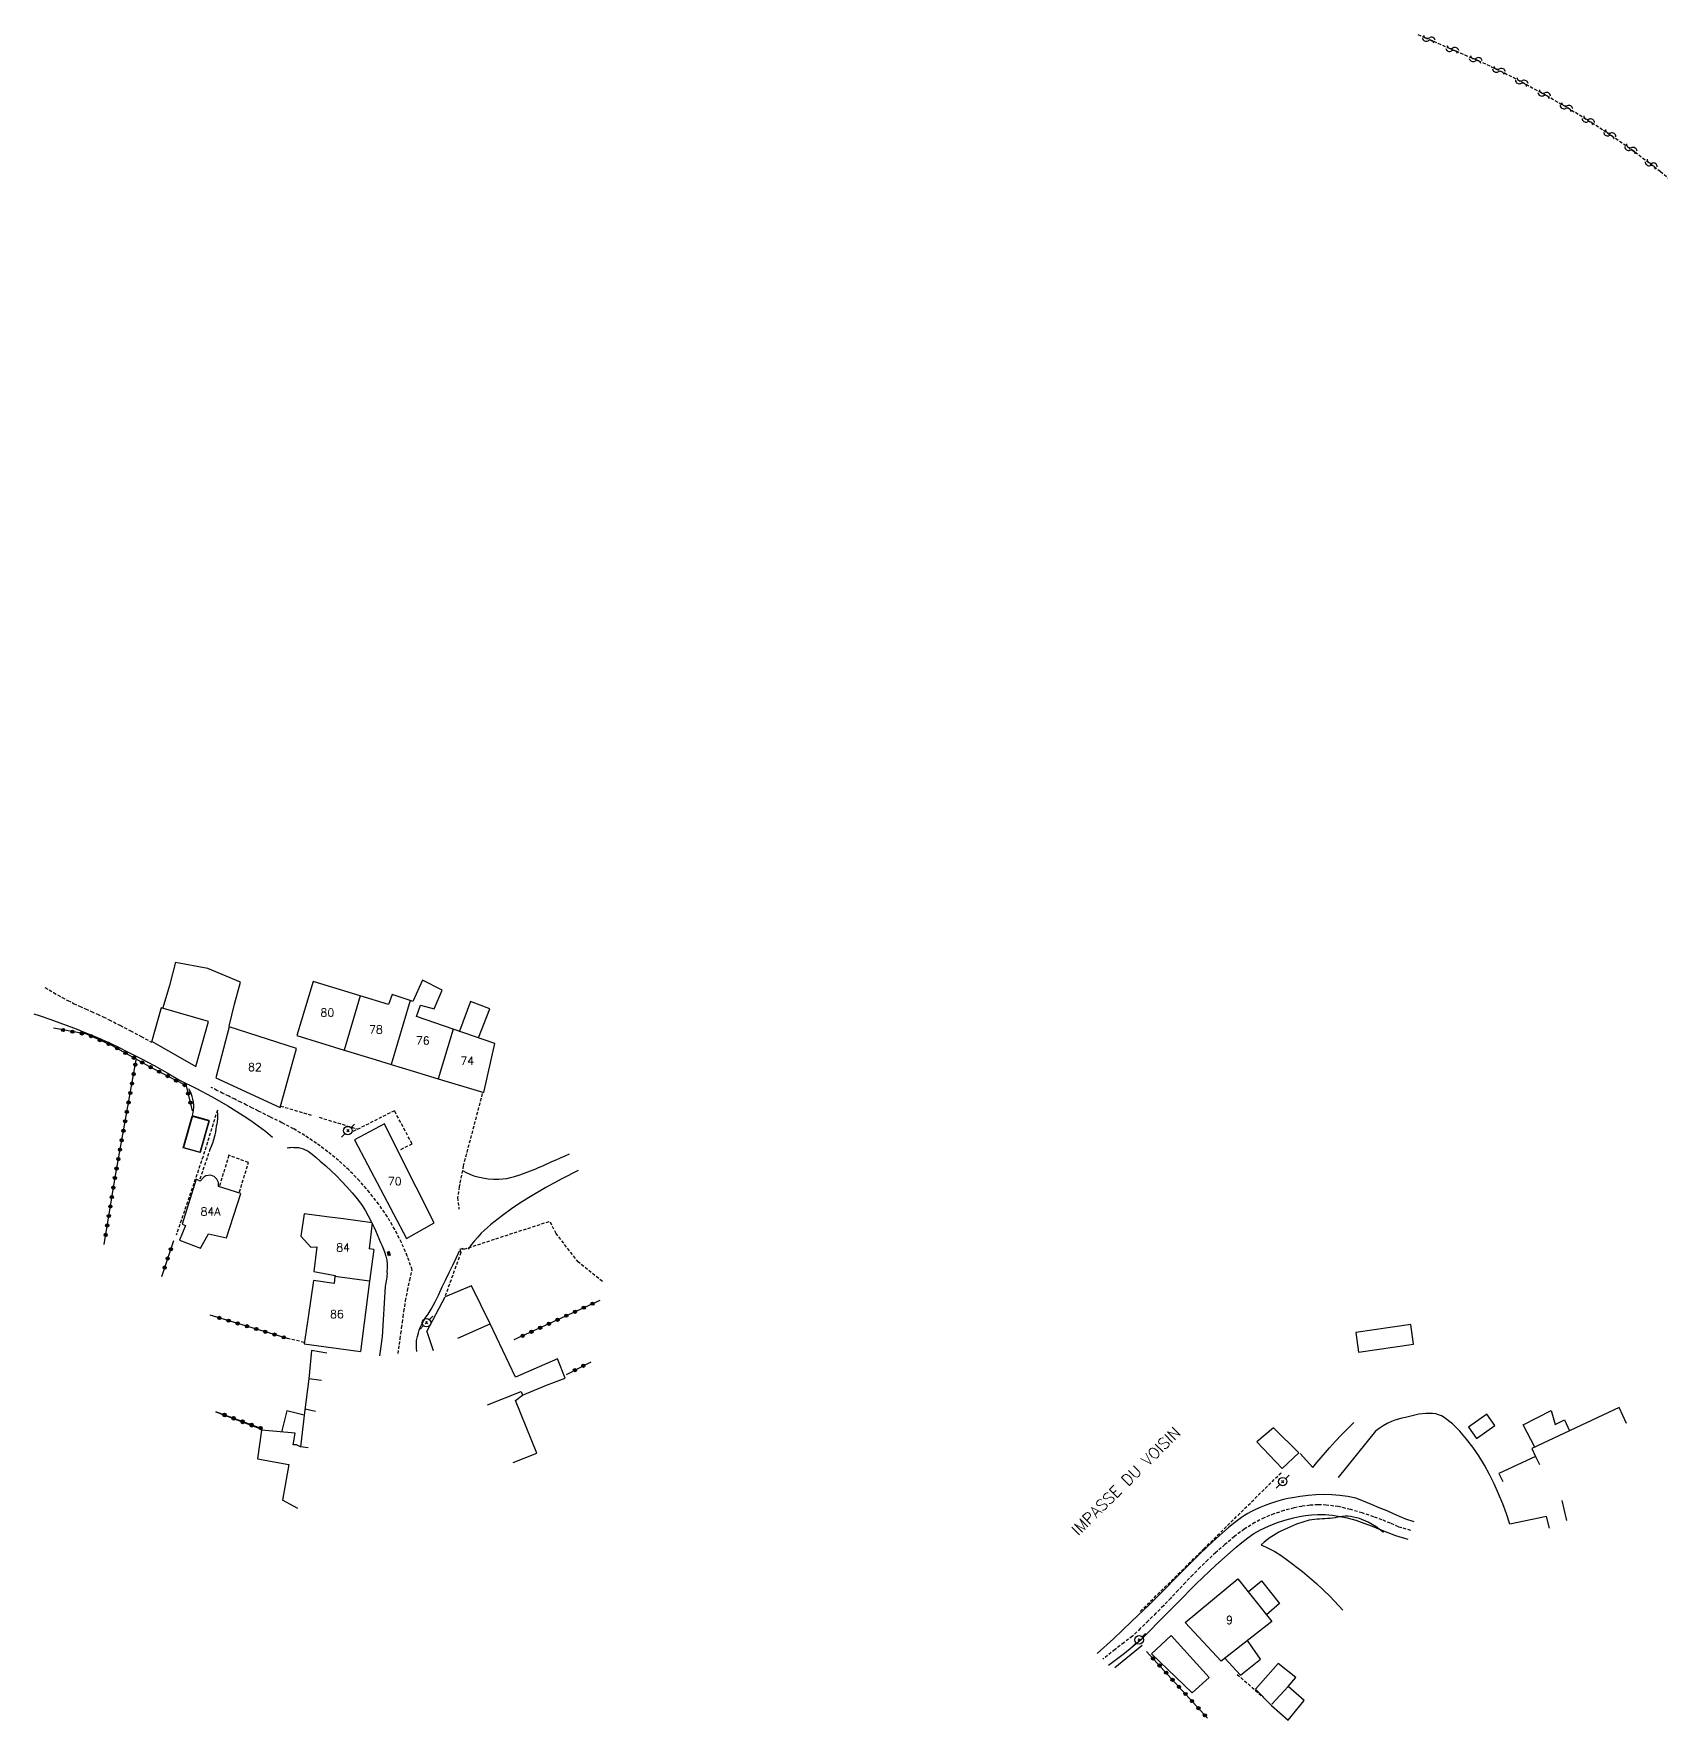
# Model space of a CAD drawing. Header units: millimetres. Extents: x 168000 to 169000, y 125998 to 127000.
# Drawn here: x 168491.1 to 168745.3, y 126736.7 to 127000.1 of the extents above; entities that cross this region are included whole.
import ezdxf
from ezdxf.enums import TextEntityAlignment as Align

# ---------------------------------------------------------------- set-up
doc = ezdxf.new("R2010")
doc.units = ezdxf.units.MM
doc.linetypes.add('DASHED', pattern=[0.75, 0.5, -0.25])
doc.layers.get('0').update_dxf_attribs({"linetype": 'CONTINUOUS'})
for name, color, linetype in [('W0001', 6, 'DASHED'), ('W0008', 7, 'CONTINUOUS'), ('W0014', 7, 'CONTINUOUS'), ('W0017', 7, 'CONTINUOUS'), ('W0101', 7, 'CONTINUOUS'), ('W0104', 1, 'CONTINUOUS'), ('W0112', 1, 'DASHED'), ('W0300', 7, 'CONTINUOUS'), ('W0323', 7, 'CONTINUOUS'), ('W0401', 7, 'CONTINUOUS'), ('W0473', 7, 'CONTINUOUS'), ('W0500', 5, 'DASHED'), ('W0989', 7, 'CONTINUOUS'), ('W0991', 7, 'CONTINUOUS'), ('W1102', 7, 'CONTINUOUS')]:
    doc.layers.add(name, color=color, linetype=linetype)
doc.styles.get("Standard").update_dxf_attribs({"font": 'romans.shx', "width": 0.85})

# ---------------------------------------------------------------- blocks, each defined once
blk = doc.blocks.new('T473')
for p, q in [((-0.166667, 0.166667), (0.166667, -0.166667)), ((-0.166667, -0.166667), (0.166667, 0.166667)), ((0.500001, 0.500001), (1.000002, 1.000002)), ((-1.000002, -1.000002), (-0.500001, -0.500001))]:
    blk.add_line(p, q)
blk.add_ellipse((0, 0), major_axis=(0.471405, 0.471405), ratio=1, start_param=5.4977871438, end_param=11.780972451)
blk = doc.blocks.new('T401')
for p, q in [((-0.3, 0.3), (0, 0.3)), ((-0.3, -0.25), (-0.3, 0.3)), ((-0.3, 0.15), (0, 0.15)), ((-0.3, 0), (0, 0)), ((0, 0.3), (0, -0.25)), ((-0.3, -0.15), (0, -0.15)), ((-0.3, -0.25), (-0.3, -0.3)), ((-0.3, -0.3), (0, -0.3)), ((0, -0.3), (0, -0.25))]:
    blk.add_line(p, q)
blk = doc.blocks.new('t323o')
at = {"color": 0, "linetype": 'Continuous'}
for radius in [0.25, 0.15]:
    blk.add_circle((0, 0), radius, dxfattribs=at)
blk = doc.blocks.new('t500o')
at = {"color": 0, "linetype": 'Continuous'}
for centre, start, end in [((-0.5, 0.625), 216.8699, 323.1301), ((0.5, -0.125), 36.8699, 143.1301), ((0.5, -0.625), 36.8699, 143.1301), ((-0.5, 0.125), 216.8699, 323.1301)]:
    blk.add_arc(centre, 0.625, start, end, dxfattribs=at)

msp = doc.modelspace()

# ---------------------------------------------------------------- linework, layer by layer
at = {"layer": 'W0001'}
for points in [[(168548.03, 126793.97), (168548.22, 126795.38), (168548.33, 126796.25), (168548.47, 126797.1), (168548.58, 126797.97), (168548.69, 126798.83), (168548.81, 126799.69), (168548.94, 126800.56), (168549.2, 126802.19), (168549.51, 126803.81), (168549.85, 126805.43), (168550.23, 126807.04), (168549.46, 126809.2), (168548.55, 126811.3), (168547.51, 126813.35), (168546.35, 126815.33), (168545.02, 126817.29), (168543.56, 126819.16), (168542, 126820.95), (168540.35, 126822.65), (168538.74, 126824.13), (168537.04, 126825.51), (168535.28, 126826.8), (168533.46, 126828.02), (168531.7, 126829.08), (168529.88, 126830.03), (168528.03, 126830.94), (168526.2, 126831.86), (168525.28, 126832.32), (168524.36, 126832.79), (168523.44, 126833.24), (168522.51, 126833.7), (168521.59, 126834.16), (168520.66, 126834.62), (168519.74, 126835.08), (168518.83, 126835.55)], [(168706.19, 126766.36), (168704.24, 126766.9), (168702.98, 126767.48), (168701.69, 126768.02), (168700.38, 126768.5), (168698.57, 126769.09), (168696.74, 126769.63), (168694.87, 126770.07), (168692.96, 126770.33), (168691.69, 126770.36), (168690.43, 126770.29), (168689.17, 126770.12), (168687.93, 126769.87), (168686.35, 126769.46), (168684.79, 126768.95), (168683.28, 126768.33), (168681.81, 126767.6), (168680.17, 126766.57), (168678.62, 126765.4), (168677.14, 126764.15), (168675.69, 126762.88), (168674.47, 126761.76), (168673.27, 126760.6), (168672.11, 126759.42), (168670.96, 126758.22), (168669.83, 126757.01), (168668.69, 126755.8), (168667.54, 126754.6), (168666.37, 126753.43), (168665.15, 126752.23), (168663.93, 126751.04), (168662.69, 126749.86), (168661.37, 126748.83), (168659.98, 126747.74), (168658.09, 126746.24)]]:
    msp.add_lwpolyline(points, dxfattribs=at)
at = {"layer": 'W0008'}
for points in [[(168513.91, 126836.69), (168516.46, 126835.44), (168518.97, 126834.1), (168521.44, 126832.68), (168523.85, 126831.18), (168525.03, 126830.39), (168526.18, 126829.57), (168527.3, 126828.7), (168528.39, 126827.8)], [(168530.71, 126826.1), (168530.96, 126826.14), (168531.22, 126826.17), (168531.48, 126826.19), (168531.74, 126826.18), (168532.11, 126826.17), (168532.48, 126826.14), (168532.86, 126826.08), (168533.22, 126825.97), (168533.96, 126825.59), (168534.63, 126825.1), (168535.25, 126824.58), (168535.87, 126824.05), (168536.74, 126823.31), (168537.58, 126822.54), (168538.39, 126821.74), (168539.19, 126820.92), (168540.04, 126820), (168540.87, 126819.06), (168541.66, 126818.1), (168542.4, 126817.08), (168542.91, 126816.29), (168543.37, 126815.47), (168543.8, 126814.63), (168544.21, 126813.79), (168544.5, 126813.18), (168544.77, 126812.55), (168545.03, 126811.93), (168545.29, 126811.3), (168545.52, 126810.78), (168545.76, 126810.26), (168545.97, 126809.72), (168546.13, 126809.17), (168546.24, 126808.58), (168546.3, 126807.97), (168546.32, 126807.37), (168546.29, 126806.77)], [(168697.57, 126771.41), (168696.34, 126771.65), (168695.1, 126771.82), (168693.85, 126771.93), (168692.59, 126771.97), (168691.36, 126771.93), (168690.13, 126771.82), (168688.91, 126771.66), (168687.69, 126771.46), (168686.98, 126771.33), (168686.28, 126771.17), (168685.58, 126770.98), (168684.89, 126770.78), (168684.08, 126770.5), (168683.29, 126770.21), (168682.5, 126769.88), (168681.73, 126769.53), (168681.21, 126769.27), (168680.7, 126769), (168680.2, 126768.71), (168679.72, 126768.39), (168678.68, 126767.62), (168677.68, 126766.8), (168676.71, 126765.95), (168675.75, 126765.08), (168674.41, 126763.84), (168673.09, 126762.57), (168671.8, 126761.28), (168670.51, 126759.98), (168669.23, 126758.68), (168667.95, 126757.38), (168666.67, 126756.08), (168665.36, 126754.8), (168662.57, 126752.11), (168659.76, 126749.42), (168657.21, 126747.15)], [(168658.97, 126745.33), (168661.47, 126747.18), (168664.18, 126749.43), (168664.18, 126749.43), (168665.44, 126750.73), (168666.71, 126752.02), (168669.69, 126755.02), (168672.67, 126758.01), (168675.72, 126760.94), (168678.9, 126763.73), (168679.8, 126764.47), (168680.72, 126765.19), (168681.68, 126765.86), (168682.69, 126766.46), (168683.93, 126767.05), (168685.2, 126767.54), (168686.51, 126767.95), (168687.83, 126768.31), (168688.76, 126768.53), (168689.7, 126768.7), (168690.65, 126768.82), (168691.61, 126768.87), (168692.78, 126768.84), (168693.95, 126768.73), (168695.11, 126768.55), (168696.25, 126768.31), (168697.56, 126767.95), (168698.85, 126767.5), (168700.12, 126767), (168701.39, 126766.51), (168702.58, 126766.04), (168703.76, 126765.55), (168705.69, 126765.02)]]:
    msp.add_lwpolyline(points, dxfattribs=at)
at = {"layer": 'W0014'}
for points in [[(168550.97, 126794.32), (168550.91, 126794.81), (168550.9, 126795.25), (168550.9, 126795.6), (168550.9, 126796.02), (168551.06, 126796.62), (168551.06, 126796.62), (168551.06, 126796.62), (168551.06, 126796.62), (168551.21, 126797.21), (168551.33, 126797.64), (168551.49, 126798.06), (168551.68, 126798.46), (168551.88, 126798.85), (168552.03, 126799.12), (168552.19, 126799.39), (168552.36, 126799.65), (168552.54, 126799.9), (168552.71, 126800.15), (168552.88, 126800.41), (168553.05, 126800.67), (168553.21, 126800.93), (168553.81, 126802.07), (168554.37, 126803.23), (168554.92, 126804.39), (168555.47, 126805.55), (168556.01, 126806.66), (168556.55, 126807.78), (168557.08, 126808.89), (168557.61, 126810.01)], [(168546.29, 126806.77), (168546.3, 126806.47), (168546.29, 126806.18), (168546.25, 126805.89), (168546.2, 126805.61), (168546.15, 126805.33), (168546.09, 126805.04), (168546.05, 126804.76), (168546.02, 126804.47), (168545.86, 126801.85), (168545.7, 126799.23), (168545.53, 126796.61), (168545.1, 126793.63)], [(168706.69, 126767.69), (168705.41, 126768.12), (168704.42, 126768.54), (168703.44, 126768.97), (168702.45, 126769.4), (168701.23, 126769.91), (168700.01, 126770.41), (168698.79, 126770.91), (168697.57, 126771.41)]]:
    msp.add_lwpolyline(points, dxfattribs=at)
at = {"layer": 'W0017'}
for points in [[(168513.24, 126855.11), (168512.32, 126851.46), (168511.29, 126848)], [(168523.39, 126852), (168518.31, 126854.11), (168513.24, 126855.08)], [(168521.66, 126845.11), (168522.5, 126848.57), (168523.39, 126852)], [(168491.13, 126847.03), (168491.96, 126846.76), (168493.8, 126846.14), (168495.64, 126845.49), (168497.47, 126844.81), (168499.28, 126844.09), (168500.95, 126843.38), (168502.61, 126842.64), (168504.26, 126841.86), (168505.89, 126841.06), (168507.93, 126840.02), (168509.94, 126838.95), (168511.94, 126837.84), (168513.91, 126836.69)], [(168515.94, 126831.23), (168516.02, 126831.62), (168516.08, 126832.01), (168516.11, 126832.41), (168516.1, 126832.8), (168516.05, 126833.26), (168515.97, 126833.71), (168515.86, 126834.15), (168515.72, 126834.58), (168515.65, 126834.77), (168515.57, 126834.96), (168515.47, 126835.14), (168515.37, 126835.31)], [(168518.67, 126825.89), (168518.89, 126826.39), (168519.09, 126826.91), (168519.27, 126827.43), (168519.42, 126827.97), (168519.47, 126828.16), (168519.51, 126828.35), (168519.54, 126828.55), (168519.57, 126828.75), (168519.6, 126828.94), (168519.63, 126829.14), (168519.66, 126829.34), (168519.69, 126829.53), (168519.73, 126829.71), (168519.77, 126829.88), (168519.8, 126830.06), (168519.83, 126830.23), (168519.85, 126830.63), (168519.86, 126831.03), (168519.85, 126831.43), (168519.83, 126831.83)], [(168558.06, 126822.56), (168558.63, 126822.25), (168559.23, 126821.99), (168559.84, 126821.76), (168560.47, 126821.58), (168561.28, 126821.4), (168562.1, 126821.28), (168562.92, 126821.22), (168563.75, 126821.21), (168564.37, 126821.25), (168564.98, 126821.34), (168565.59, 126821.46), (168566.19, 126821.61), (168567.05, 126821.87), (168567.89, 126822.18), (168568.72, 126822.51), (168569.55, 126822.85), (168569.95, 126823.02), (168570.35, 126823.19), (168570.74, 126823.36), (168571.13, 126823.54), (168571.53, 126823.72), (168571.92, 126823.9), (168572.31, 126824.08), (168572.7, 126824.26), (168573.4, 126824.56), (168574.09, 126824.87), (168574.79, 126825.18)], [(168576.13, 126822.58), (168573.6, 126821.28), (168571.08, 126819.93), (168568.63, 126818.48), (168567.17, 126817.55), (168565.75, 126816.58), (168564.35, 126815.56), (168562.98, 126814.51), (168562.47, 126814.09), (168561.98, 126813.67), (168561.49, 126813.22), (168561.02, 126812.76), (168560.47, 126812.17), (168559.95, 126811.57), (168559.44, 126810.94), (168558.96, 126810.3)], [(168721.65, 126767.36), (168721.11, 126768.95), (168720.52, 126770.53), (168719.87, 126772.08), (168719.16, 126773.61), (168718.43, 126775.09), (168717.65, 126776.56), (168716.8, 126777.99), (168715.85, 126779.36), (168714.87, 126780.63), (168713.83, 126781.86), (168712.67, 126783.01), (168711.37, 126783.99), (168710.96, 126784.23), (168710.51, 126784.42), (168710.05, 126784.55), (168709.57, 126784.63), (168708.49, 126784.64), (168707.42, 126784.49), (168706.37, 126784.26), (168705.33, 126784.02), (168704.78, 126783.89), (168704.22, 126783.74), (168703.67, 126783.57), (168703.14, 126783.36), (168702.49, 126783.05), (168701.86, 126782.69), (168701.25, 126782.3), (168700.67, 126781.87)], [(168690.85, 126776.21), (168691.49, 126776.99), (168692.15, 126777.76), (168692.82, 126778.52), (168693.49, 126779.28), (168694.42, 126780.28), (168695.36, 126781.28), (168696.32, 126782.26), (168697.28, 126783.23)], [(168700.67, 126781.87), (168694.84, 126774.64)], [(168688.88, 126778.38), (168690.85, 126776.21)], [(168730.51, 126767.91), (168729.8, 126771.01)], [(168727.38, 126768.54), (168721.65, 126767.36)], [(168727.8, 126766.69), (168727.38, 126768.54)]]:
    msp.add_lwpolyline(points, dxfattribs=at)
at = {"layer": 'W0101'}
for points in [[(168542.12, 126849.86), (168534.76, 126852.11), (168532.22, 126843.63)], [(168556.62, 126844.66), (168550.91, 126846.63), (168551.53, 126848.41), (168553.66, 126847.84), (168554.93, 126850.73), (168551.86, 126852.3), (168550.32, 126848.98), (168549.92, 126849.11)], [(168549.92, 126849.11), (168547.1, 126850.06), (168546.51, 126848.52), (168542.12, 126849.86)], [(168529.63, 126832.42), (168532.14, 126841.6), (168521.64, 126845.03), (168519.56, 126837.04)], [(168532.22, 126843.63), (168539.58, 126841.38)], [(168554.29, 126836.9), (168561.42, 126834.74), (168563.12, 126842.41), (168556.62, 126844.66)], [(168539.58, 126841.38), (168544.43, 126839.9), (168546.94, 126839.14)], [(168546.94, 126839.14), (168550.37, 126838.09), (168554.29, 126836.9)], [(168519.56, 126837.04), (168529.63, 126832.42)], [(168549.32, 126811.93), (168553.64, 126814.41), (168548.05, 126825.54), (168545.91, 126829.88), (168541.24, 126827.37)], [(168541.24, 126827.37), (168549.32, 126811.93)], [(168543.97, 126814.38), (168539.49, 126815), (168537.33, 126815.27), (168533.36, 126815.81), (168532.82, 126812.3), (168534.41, 126810.6), (168535.35, 126810.63), (168534.87, 126806.79), (168538.19, 126806.15), (168538.17, 126805.99)], [(168543.97, 126814.38), (168543.51, 126810.33)], [(168544.21, 126810.22), (168543.51, 126810.33)], [(168544.21, 126810.22), (168543.57, 126805.29)], [(168538.17, 126805.99), (168538.03, 126804.93), (168534.79, 126805.39), (168533.98, 126799.66), (168533.33, 126795.48), (168542.13, 126794.29)], [(168543.57, 126805.29), (168542.13, 126794.29)], [(168557.35, 126796.39), (168562.42, 126798.63)], [(168567.46, 126787.46), (168571.22, 126789.02), (168574.13, 126790.16), (168572.92, 126793.18), (168566.36, 126790.27), (168562.42, 126798.63)], [(168534.09, 126790.02), (168533.43, 126784.8)], [(168536.05, 126789.75), (168534.09, 126790.02)], [(168565.99, 126776.96), (168569.68, 126778.41), (168566.36, 126786.65), (168567.46, 126787.46)], [(168533.43, 126784.8), (168532.76, 126779.41)], [(168738.71, 126785.54), (168725.08, 126779.15), (168725.66, 126777.93)], [(168739.87, 126783.05), (168738.71, 126785.54)], [(168532.76, 126779.41), (168532.14, 126779.71), (168531.65, 126779.73), (168531.95, 126781.54), (168526.71, 126782.03), (168526.09, 126777.52), (168530.98, 126776.68), (168529.96, 126771.11)], [(168725.66, 126777.93), (168726.25, 126776.65)]]:
    msp.add_lwpolyline(points, dxfattribs=at)
for points in [[(168523.47, 126818.97), (168519.96, 126820.08), (168519.96, 126820.7), (168519.72, 126821.21), (168519.31, 126821.62), (168518.72, 126821.86), (168518.02, 126821.73), (168517.67, 126821.51), (168517.13, 126820.92), (168516.5, 126821.21), (168514.29, 126814.19), (168514.83, 126813.98), (168513.89, 126811.68), (168517.15, 126810.44), (168518.42, 126812.68), (168521.23, 126812.06)], [(168670.95, 126751.99), (168679.16, 126758.8), (168684.46, 126752.13), (168676.54, 126745.93)]]:
    msp.add_lwpolyline(points, close=True, dxfattribs=at)
at = {"layer": 'W0104'}
for points in [[(168509.62, 126842.71), (168516.45, 126838.8), (168518.4, 126845.84), (168511.02, 126847.95), (168509.54, 126842.6)], [(168560.57, 126843.29), (168562.36, 126847.82), (168559.31, 126848.95), (168557.59, 126844.32)], [(168562.42, 126798.63), (168559.5, 126804.58), (168555.39, 126802.85)], [(168552.5, 126797.42), (168555.39, 126802.85)], [(168552.5, 126797.42), (168553.52, 126794.46)], [(168536.9, 126794.04), (168536.9, 126794.04), (168534.49, 126794.44), (168534.09, 126790.02)], [(168533.38, 126784.37), (168530.66, 126785.03), (168529.82, 126781.68)], [(168725.54, 126779.36), (168723.7, 126782.86), (168728.06, 126785.11), (168728.7, 126782.91), (168730.18, 126783.62), (168730.96, 126781.9)], [(168725.66, 126777.93), (168719.93, 126775.24), (168720.52, 126773.98)], [(168680.76, 126756.79), (168682.87, 126758.48), (168685.68, 126754.96), (168683.61, 126753.2)], [(168677.14, 126746.4), (168679.59, 126743.73), (168682.69, 126746.27), (168680.66, 126749.15)], [(168687.03, 126741.98), (168684.46, 126739.25)]]:
    msp.add_lwpolyline(points, dxfattribs=at)
for points in [[(168518.5, 126830.34), (168517.13, 126825.37), (168514.47, 126826.11), (168515.85, 126831.08), (168518.5, 126830.34)], [(168517.13, 126825.43), (168518.53, 126830.37), (168515.93, 126831.11), (168514.53, 126826.17), (168517.13, 126825.43)], [(168698.02, 126794.22), (168706.61, 126795.46), (168706.17, 126798.5), (168697.58, 126797.25), (168698.02, 126794.22)], [(168682.13, 126780.21), (168686.1, 126776.02), (168688.7, 126778.46), (168684.75, 126782.38)], [(168716.43, 126780.71), (168719.29, 126782.75), (168718.04, 126784.51), (168715.18, 126782.47), (168716.43, 126780.71)], [(168668.75, 126749.96), (168665.68, 126747.07), (168672.04, 126741), (168674.69, 126743.39)], [(168687, 126736.71), (168689.52, 126739.78), (168687.03, 126741.98), (168688.2, 126743.41), (168685.47, 126745.58), (168681.89, 126741.58), (168684.43, 126739.04)]]:
    msp.add_lwpolyline(points, close=True, dxfattribs=at)
at = {"layer": 'W0112'}
for points in [[(168492.88, 126851.17), (168494.2, 126850.37), (168495.55, 126849.6), (168496.45, 126849.12), (168497.36, 126848.67), (168498.28, 126848.23), (168499.2, 126847.82), (168500.13, 126847.4), (168501.06, 126846.99), (168501.98, 126846.56), (168502.89, 126846.11), (168504.57, 126845.26), (168506.23, 126844.39), (168507.89, 126843.51), (168509.54, 126842.6)], [(168529.68, 126832.64), (168534.44, 126831.23)], [(168561.17, 126834.58), (168558.2, 126823.32), (168557.58, 126820.05), (168557.31, 126818.33), (168557.53, 126816.52)], [(168519.8, 126831.99), (168517.56, 126824.78), (168513.37, 126812.47)], [(168535.71, 126830.88), (168541.65, 126829.07)], [(168548.45, 126825.86), (168550.21, 126826.75), (168547.45, 126831.91), (168540.73, 126828.51)], [(168517.13, 126821.27), (168518.67, 126825.89)], [(168523.26, 126819.22), (168524.66, 126823.81), (168521.61, 126824.94), (168520.1, 126820.11)], [(168571.57, 126814.57), (168558.23, 126810.22), (168558.12, 126810.39), (168557.69, 126810.25), (168557.82, 126809.74), (168555.39, 126803.01)], [(168579.94, 126805.24), (168576.19, 126808.25), (168572.7, 126812.71), (168571.73, 126814.68)], [(168533.36, 126795.72), (168530.74, 126796.34)], [(168663.93, 126753.72), (168673.81, 126763.44), (168685.92, 126775.38)], [(168679.06, 126743.86), (168683.27, 126740.18)]]:
    msp.add_lwpolyline(points, dxfattribs=at)
at = {"layer": 'W0300'}
for points in [[(168701.92, 126766.06), (168700.76, 126766.94), (168699.49, 126767.66), (168698.14, 126768.2), (168696.73, 126768.55), (168696.32, 126768.6), (168695.91, 126768.6), (168695.51, 126768.56), (168695.11, 126768.5), (168694.72, 126768.42), (168694.33, 126768.35), (168693.94, 126768.28), (168693.55, 126768.23), (168693.14, 126768.2), (168692.74, 126768.18), (168692.33, 126768.16), (168691.93, 126768.14), (168691.52, 126768.11), (168691.12, 126768.07), (168690.72, 126768.02), (168690.32, 126767.94), (168689.32, 126767.67), (168688.34, 126767.32), (168687.39, 126766.93), (168686.45, 126766.51), (168686, 126766.3), (168685.56, 126766.08), (168685.12, 126765.84), (168684.7, 126765.58), (168684.2, 126765.25), (168683.72, 126764.89), (168683.25, 126764.52), (168682.79, 126764.13)], [(168682.79, 126764.13), (168683.87, 126763.61), (168684.92, 126763.05), (168685.94, 126762.42), (168686.92, 126761.74), (168689.24, 126759.96), (168691.45, 126758.05), (168693.56, 126756.03), (168695.56, 126753.9)], [(168664.2, 126748.37), (168659.96, 126744.92)]]:
    msp.add_lwpolyline(points, dxfattribs=at)
at = {"layer": 'W0323'}
for points in [[(168515.91, 126831.88), (168514.97, 126835.77), (168509.54, 126838.61), (168503.43, 126842.06), (168499.41, 126843.85), (168494.23, 126844.79)], [(168502.12, 126811.03), (168503.87, 126821.81), (168507.13, 126839.85)], [(168511.11, 126805.99), (168512.99, 126811.65)], [(168579.52, 126802.29), (168566.11, 126796.13)], [(168530.74, 126796.34), (168518.67, 126799.99)], [(168574.3, 126790.7), (168578.15, 126792.7)], [(168519.53, 126784.95), (168526.74, 126782.27)], [(168519.54, 126784.86), (168526.44, 126782.27)], [(168664.91, 126747.47), (168674.43, 126737.04)]]:
    msp.add_lwpolyline(points, dxfattribs=at)
at = {"layer": 'W0500'}
msp.add_lwpolyline([(168707.27, 127000), (168708.33, 126999.52), (168710.41, 126998.61), (168712.5, 126997.71), (168714.58, 126996.81), (168716.67, 126995.9), (168718.74, 126994.96), (168720.79, 126993.98), (168722.82, 126992.94), (168727.38, 126990.45), (168731.87, 126987.83), (168736.28, 126985.05), (168740.56, 126982.09), (168745.13, 126978.62), (168749.54, 126974.95)], dxfattribs=at)
at = {"layer": 'W1102'}
for points in [[(168542.12, 126849.86), (168539.58, 126841.38)], [(168549.92, 126849.11), (168546.94, 126839.14)], [(168556.62, 126844.66), (168554.29, 126836.9)], [(168543.57, 126805.29), (168538.17, 126805.99)], [(168561.98, 126785.97), (168567.22, 126788.03), (168567.46, 126787.46)], [(168533.5, 126785.36), (168535.11, 126785.01)], [(168533.97, 126779.27), (168532.76, 126779.41)], [(168532.35, 126769.78), (168529.96, 126771.11)]]:
    msp.add_lwpolyline(points, dxfattribs=at)

# ---------------------------------------------------------------- block references
at = {"layer": 'W0323'}
for p, rotation in [((168495.7, 126844.52), 169.6689044583387), ((168497.18, 126844.25), 169.6689044583387), ((168498.65, 126843.98), 169.6689044583387), ((168500.08, 126843.55), 156.108898170963), ((168501.45, 126842.94), 156.108898170963), ((168502.82, 126842.34), 156.108898170963), ((168504.16, 126841.65), 150.4740162110945), ((168505.46, 126840.92), 150.4740162110945), ((168506.77, 126840.18), 150.4740162110945), ((168506.73, 126837.63), 79.73289670874082), ((168507, 126839.11), 79.73289670874082), ((168508.07, 126839.44), 150.4740162110945), ((168509.38, 126838.7), 150.4740162110945), ((168510.7, 126838), 152.4179670795427), ((168512.03, 126837.3), 152.4179670795427), ((168506.2, 126834.68), 79.73289670874082), ((168506.47, 126836.16), 79.73289670874082), ((168513.36, 126836.61), 152.4179670795427), ((168514.69, 126835.91), 152.4179670795427), ((168515.25, 126834.61), 103.6611546735108), ((168505.66, 126831.73), 79.73289670874082), ((168505.93, 126833.2), 79.73289670874082), ((168515.6, 126833.16), 103.6611546735108), ((168505.4, 126830.25), 79.73289670874082), ((168504.86, 126827.3), 79.73289670874082), ((168505.13, 126828.78), 79.73289670874082), ((168504.33, 126824.35), 79.73289670874082), ((168504.59, 126825.82), 79.73289670874082), ((168503.8, 126821.4), 80.80119278545564), ((168504.06, 126822.87), 79.73289670874082), ((168503.56, 126819.91), 80.80119278545564), ((168503.08, 126816.95), 80.80119278545564), ((168503.32, 126818.43), 80.80119278545564), ((168502.6, 126813.99), 80.80119278545564), ((168502.84, 126815.47), 80.80119278545564), ((168502.36, 126812.51), 80.80119278545564), ((168512.05, 126808.83), 71.5650492827346), ((168512.53, 126810.26), 71.5650492827346), ((168511.58, 126807.41), 71.5650492827346), ((168575.65, 126800.51), 204.6878289372817), ((168577.02, 126801.14), 204.6878289372817), ((168578.38, 126801.77), 204.6878289372817), ((168520.11, 126799.55), 163.1849219236977), ((168521.54, 126799.12), 163.1849219236977), ((168522.98, 126798.69), 163.1849219236977), ((168524.42, 126798.25), 163.1849219236977), ((168525.85, 126797.82), 163.1849219236977), ((168570.2, 126798.01), 204.6878289372817), ((168571.57, 126798.63), 204.6878289372817), ((168572.93, 126799.26), 204.6878289372817), ((168574.29, 126799.89), 204.6878289372817), ((168527.29, 126797.39), 163.1849219236977), ((168528.72, 126796.95), 163.1849219236977), ((168530.16, 126796.52), 163.1849219236977), ((168567.48, 126796.75), 204.6878289372817), ((168568.84, 126797.38), 204.6878289372817), ((168575.63, 126791.39), 27.47100852414859), ((168576.96, 126792.08), 27.47100852414859), ((168520.93, 126784.43), 339.6349682926894), ((168520.95, 126784.34), 339.4103853822742), ((168522.34, 126783.91), 339.6349682926894), ((168522.35, 126783.81), 339.4103853822742), ((168523.75, 126783.38), 339.6349682926894), ((168523.76, 126783.28), 339.4103853822742), ((168525.15, 126782.86), 339.6349682926894), ((168525.16, 126782.75), 339.4103853822742), ((168526.56, 126782.34), 339.6349682926894), ((168665.92, 126746.36), 312.3879528428215), ((168666.93, 126745.25), 312.3879528428215), ((168667.95, 126744.14), 312.3879528428215), ((168668.96, 126743.03), 312.3879528428215), ((168669.97, 126741.93), 312.3879528428215), ((168670.98, 126740.82), 312.3879528428215), ((168671.99, 126739.71), 312.3879528428215), ((168673, 126738.6), 312.3879528428215), ((168674.01, 126737.49), 312.3879528428215)]:
    msp.add_blockref('t323o', p, dxfattribs=dict(at, rotation=rotation))
at = {"layer": 'W0401', "rotation": 196.1463846040354}
msp.add_blockref('T401', (168546.43, 126809.55), dxfattribs=at)
at = {"layer": 'W0473'}
for p in [(168540.19, 126828.8), (168552.45, 126798.8), (168686.16, 126773.98), (168663.75, 126749.27)]:
    msp.add_blockref('T473', p, dxfattribs=at)
at = {"layer": 'W0500'}
for p, rotation in [((168708.96, 126999.25), 336.3447632192195), ((168712.63, 126997.65), 336.7452156567381), ((168716.3, 126996.06), 336.3572384271096), ((168719.93, 126994.39), 334.4070705632478), ((168723.49, 126992.57), 331.3520158518893), ((168727, 126990.65), 331.3520158518893), ((168730.46, 126988.65), 329.7518455319894), ((168733.88, 126986.56), 327.7633423699842), ((168737.23, 126984.39), 325.3870379970685), ((168740.53, 126982.12), 325.3870379970685), ((168743.71, 126979.7), 322.7512699742617)]:
    msp.add_blockref('t500o', p, dxfattribs=dict(at, rotation=rotation))

# ---------------------------------------------------------------- texts
at = {"layer": 'W0989'}
msp.add_text('IMPASSE DU VOISIN ', height=1.75, rotation=44.8433, dxfattribs=at).set_placement((168654.24, 126765.44))
at = {"layer": 'W0991'}
for s, p in [('80', (168536.97, 126847.23)), ('78', (168544.56, 126844.6)), ('76', (168551.87, 126842.85)), ('74', (168558.82, 126839.7)), ('82', (168525.67, 126838.73)), ('70', (168547.5, 126820.9)), ('84A', (168518.73, 126816.15)), ('84', (168539.44, 126810.55)), ('86', (168538.47, 126800.14)), ('9', (168677.84, 126752.37))]:
    msp.add_text(s, height=1.25, dxfattribs=at).set_placement(p, align=Align.MIDDLE_CENTER)

doc.saveas('drawing.dxf')
